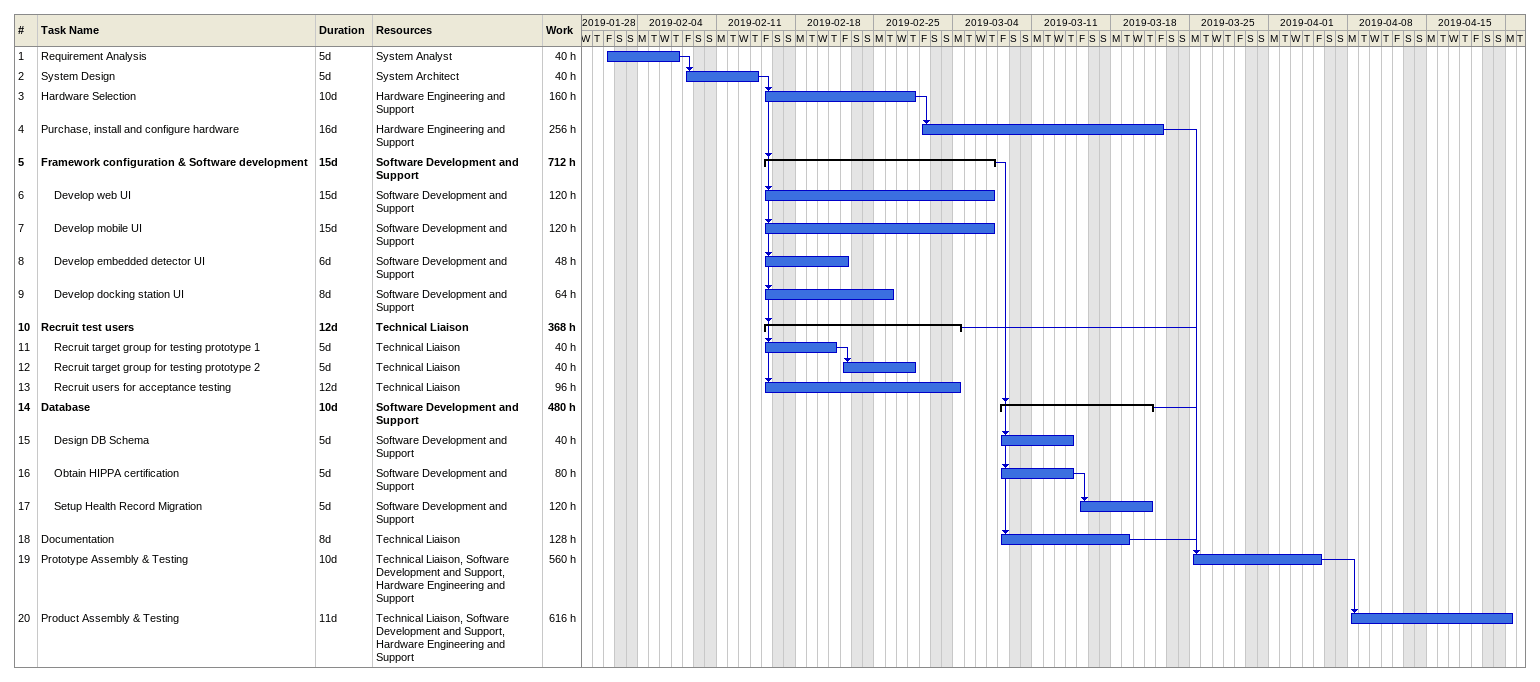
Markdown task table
| ID | Level | Task | Duration | Start | Finish | Predecessors | Resources | Work (h) |
|---|---|---|---|---|---|---|---|---|
| 1 | 1 | Requirement Analysis | 5d | 2019-02-01 | 2019-02-07 |  | System Analyst | 40 |
| 2 | 1 | System Design | 5d | 2019-02-08 | 2019-02-14 | 1 | System Architect | 40 |
| 3 | 1 | Hardware Selection | 10d | 2019-02-15 | 2019-02-28 | 2 | Hardware Engineering and Support | 160 |
| 4 | 1 | Purchase, install and configure hardware | 16d | 2019-03-01 | 2019-03-22 | 3 | Hardware Engineering and Support | 256 |
| 5 | 1 | **Framework configuration & Software development** | 15d | 2019-02-15 | 2019-03-07 | 2 | Software Development and Support | 712 |
| 6 | 2 | Develop web UI | 15d | 2019-02-15 | 2019-03-07 | 2 | Software Development and Support | 120 |
| 7 | 2 | Develop mobile UI | 15d | 2019-02-15 | 2019-03-07 | 2 | Software Development and Support | 120 |
| 8 | 2 | Develop embedded detector UI | 6d | 2019-02-15 | 2019-02-22 | 2 | Software Development and Support | 48 |
| 9 | 2 | Develop docking station UI | 8d | 2019-02-15 | 2019-02-26 | 2 | Software Development and Support | 64 |
| 10 | 1 | **Recruit test users** | 12d | 2019-02-15 | 2019-03-04 | 2 | Technical Liaison | 368 |
| 11 | 2 | Recruit target group for testing prototype 1 | 5d | 2019-02-15 | 2019-02-21 | 2 | Technical Liaison | 40 |
| 12 | 2 | Recruit target group for testing prototype 2 | 5d | 2019-02-22 | 2019-02-28 | 11 | Technical Liaison | 40 |
| 13 | 2 | Recruit users for acceptance testing | 12d | 2019-02-15 | 2019-03-04 | 2 | Technical Liaison | 96 |
| 14 | 1 | **Database** | 10d | 2019-03-08 | 2019-03-21 | 5 | Software Development and Support | 480 |
| 15 | 2 | Design DB Schema | 5d | 2019-03-08 | 2019-03-14 | 5 | Software Development and Support | 40 |
| 16 | 2 | Obtain HIPPA certification | 5d | 2019-03-08 | 2019-03-14 | 5 | Software Development and Support | 80 |
| 17 | 2 | Setup Health Record Migration | 5d | 2019-03-15 | 2019-03-21 | 16 | Software Development and Support | 120 |
| 18 | 1 | Documentation | 8d | 2019-03-08 | 2019-03-19 | 5 | Technical Liaison | 128 |
| 19 | 1 | Prototype Assembly & Testing | 10d | 2019-03-25 | 2019-04-05 | 4, 14, 18, 10 | Technical Liaison, Software Development and Support, Hardware Engineering and Support | 560 |
| 20 | 1 | Product Assembly & Testing | 11d | 2019-04-08 | 2019-04-22 | 19 | Technical Liaison, Software Development and Support, Hardware Engineering and Support | 616 |
